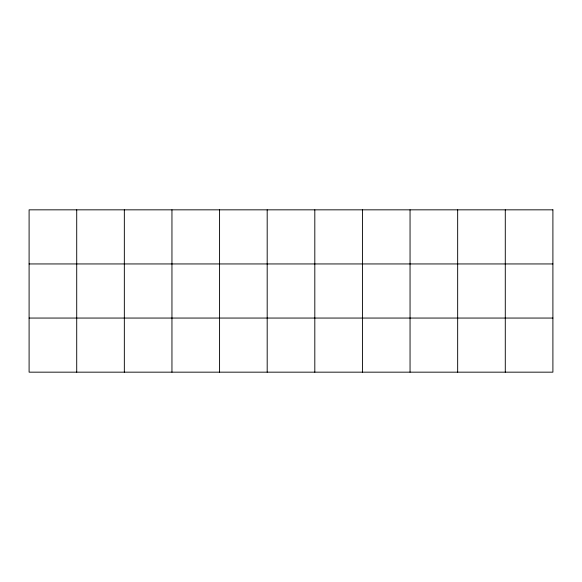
<?xml version="1.0" encoding="UTF-8"?>
<svg xmlns="http://www.w3.org/2000/svg" width="582" height="582" viewBox="0 0 582 582"><rect width="100%" height="100%" fill="white"/><g stroke="black" fill="none" stroke-linecap="round" stroke-linejoin="round"><path stroke-width="0.87" d="M29.1 263.944L552.9 263.944M29.1 318.056L552.9 318.056M505.285 209.833L505.285 372.167M457.663 209.833L457.663 372.167M410.048 209.833L410.048 372.167M362.426 209.833L362.426 372.167M314.811 209.833L314.811 372.167M267.189 209.833L267.189 372.167M219.574 209.833L219.574 372.167M171.952 209.833L171.952 372.167M124.337 209.833L124.337 372.167M76.715 209.833L76.715 372.167M552.9 209.833L29.1 209.833L29.1 372.167L552.9 372.167L552.9 209.833"/></g></svg>
